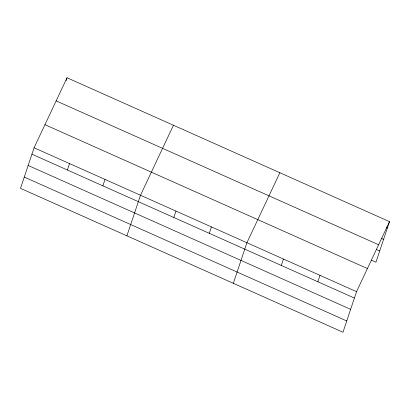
<?xml version="1.0" encoding="UTF-8"?>
<svg xmlns="http://www.w3.org/2000/svg" width="410" height="410" viewBox="0 0 410 410"><rect width="100%" height="100%" fill="white"/><g stroke="black" fill="none" stroke-linecap="round" stroke-linejoin="round"><path stroke-width="0.61" d="M34.076 147.774L20.5 188.349L342.97 332.228L356.546 291.654L389.5 221.651L67.03 77.772L34.076 147.774L356.546 291.654M66.056 80.688L67.03 77.772M67.404 170.012L69.546 163.6M102.874 185.843L105.021 179.426M126.915 235.832L140.492 195.252L173.445 125.25M173.82 217.495L175.962 211.078M209.29 233.321L211.437 226.904M233.331 283.31L246.907 242.735L279.861 172.733M281.306 265.454L283.454 259.038M317.853 281.762L320 275.346M389.5 221.651L375.924 262.226L371.281 260.155M386.194 227.545L387.353 228.062M381.259 238.302L383.581 239.337M56.155 100.87L378.625 244.749M376.216 249.403L379.696 250.956M44.951 124.671L367.421 268.55M31.929 154.186L354.399 298.065M28.157 165.461L350.627 309.34M24.272 177.074L346.742 320.958"/></g></svg>
